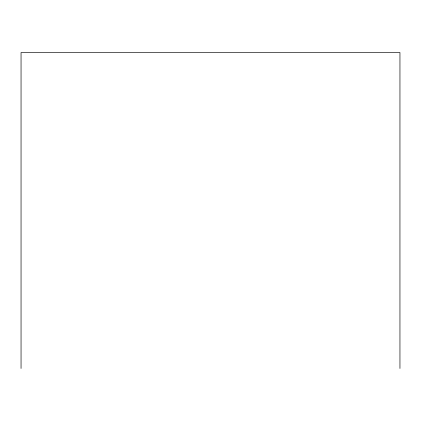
<?xml version="1.0" encoding="UTF-8"?>
<svg xmlns="http://www.w3.org/2000/svg" width="421" height="421" viewBox="0 0 421 421"><rect width="100%" height="100%" fill="white"/><g stroke="black" fill="none" stroke-linecap="round" stroke-linejoin="round"><path stroke-width="0.63" d="M399.95 368.459L399.95 52.541L21.05 52.541L21.05 368.459"/></g></svg>
